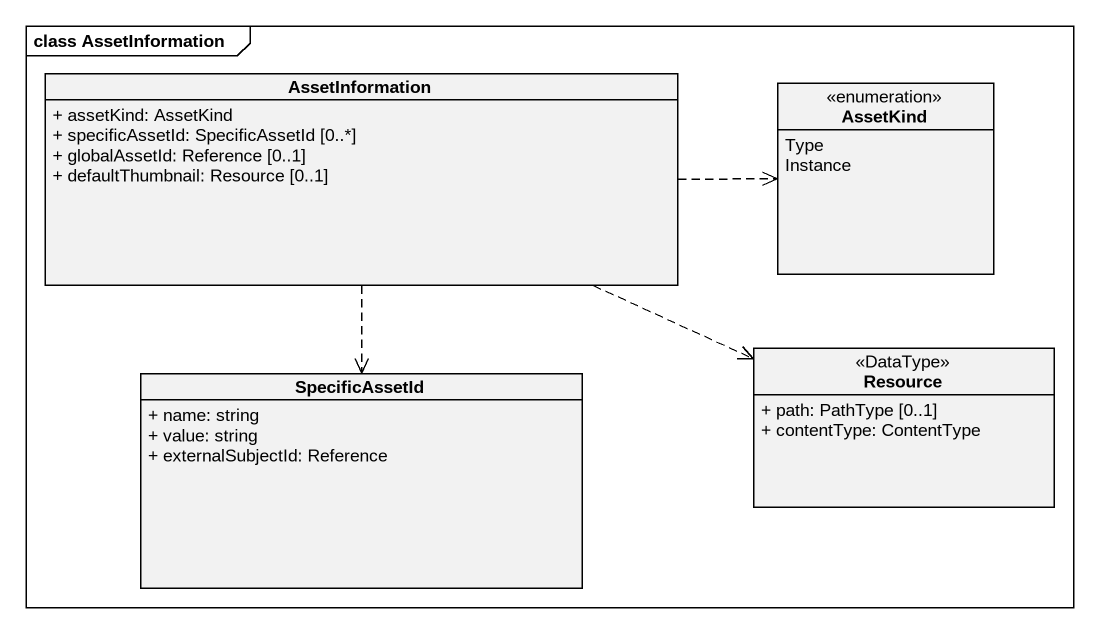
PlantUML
@startuml
mainframe class AssetInformation
hide circle
hide empty members
skinparam classAttributeIconSize 0
class AssetInformation {
  + assetKind: AssetKind
  + specificAssetId: SpecificAssetId [0..*]
  + globalAssetId: Reference [0..1]
  + defaultThumbnail: Resource [0..1]
}
enum AssetKind {
  Type
  Instance
}
class Resource <<DataType>> {
  + path: PathType [0..1]
  + contentType: ContentType
}
class SpecificAssetId {
  + name: string
  + value: string
  + externalSubjectId: Reference
}
AssetInformation .right.> AssetKind
AssetInformation .right.> Resource
AssetInformation ..> SpecificAssetId
@enduml
